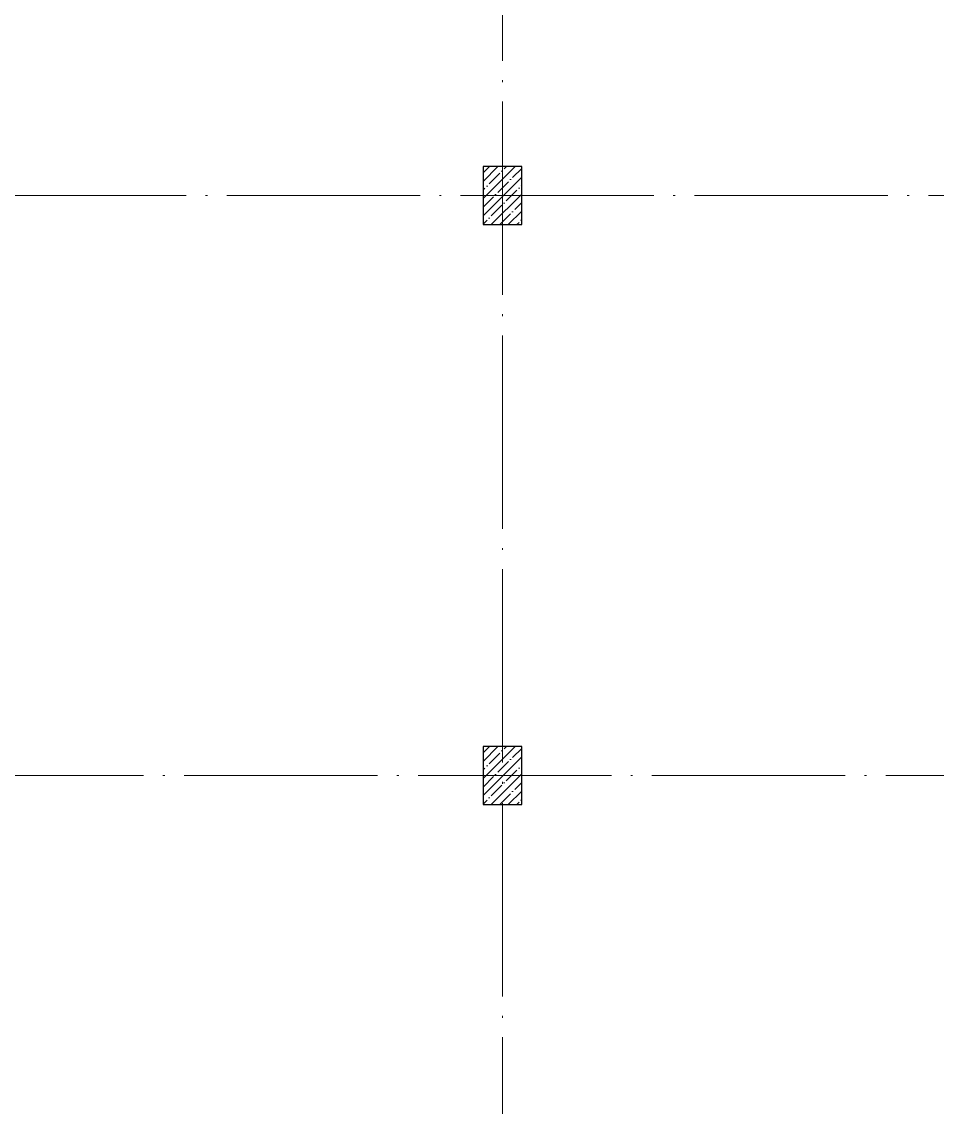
# Model space of a CAD drawing. Extents: x -965262 to 1142518, y -357520 to 71675.
# Drawn here: x 753526 to 763000, y -203295 to -192062 of the extents above; entities that cross this region are included whole.
import ezdxf

# ---------------------------------------------------------------- set-up
doc = ezdxf.new("R2010")
doc.units = 0
doc.header["$LTSCALE"] = 10
doc.linetypes.add('DOTE', pattern=[2.42, 2, -0.2, 0.02, -0.2])
doc.layers.get('0').update_dxf_attribs({"linetype": 'CONTINUOUS', "lineweight": 30})
doc.layers.add('DOTE', color=7, linetype='DOTE', lineweight=9)

msp = doc.modelspace()

# ---------------------------------------------------------------- hatches: boundary and pattern name
at = {"lineweight": 15}
h = msp.add_hatch(dxfattribs=at)
h.set_pattern_fill('ANSI35', color=256, scale=500, style=0)
h.set_pattern_definition([(45, (716599.43, -71012.94), (-88.38835, 88.38835), []), (45, (716687.82, -71012.94), (-88.38835, 88.38835), [156.25, -31.25, 0, -31.25])])
h.paths.add_polyline_path([(758699.4, -193560.7), (758299.4, -193560.7), (758299.4, -194160.7), (758699.4, -194160.7)])
h = msp.add_hatch(dxfattribs=at)
h.set_pattern_fill('ANSI35', color=256, scale=500, style=0)
h.set_pattern_definition([(45, (716599.43, -77012.94), (-88.38835, 88.38835), []), (45, (716687.82, -77012.94), (-88.38835, 88.38835), [156.25, -31.25, 0, -31.25])])
h.paths.add_polyline_path([(758699.4, -199560.7), (758299.4, -199560.7), (758299.4, -200160.7), (758699.4, -200160.7)])

# ---------------------------------------------------------------- linework, layer by layer
for p, q in [((758299.4, -193560.7, 7993.3), (758299.4, -194160.7, 7993.3)), ((758699.4, -193560.7, 7993.3), (758299.4, -193560.7, 7993.3)), ((758699.4, -194160.7, 7993.3), (758699.4, -193560.7, 7993.3)), ((758299.4, -194160.7, 7993.3), (758699.4, -194160.7, 7993.3)), ((758699.4, -199560.7, 7993.3), (758299.4, -199560.7, 7993.3)), ((758299.4, -199560.7, 7993.3), (758299.4, -200160.7, 7993.3)), ((758699.4, -200160.7, 7993.3), (758699.4, -199560.7, 7993.3)), ((758299.4, -200160.7, 7993.3), (758699.4, -200160.7, 7993.3))]:
    msp.add_line(p, q)
at = {"layer": 'DOTE', "ltscale": 100, "extrusion": (0, -1, 0)}
msp.add_line((758499.6, -185628.1, 9801.8), (758499.6, -215054.8, 9801.8), dxfattribs=at)
at = {"layer": 'DOTE', "ltscale": 100}
for p, q in [((784268, -193860.3, 9801.8), (743280.2, -193860.3, 9797.8)), ((783827.5, -199860.3, 12148.9), (743280.2, -199860.3, 9797.8))]:
    msp.add_line(p, q, dxfattribs=at)

doc.saveas('drawing.dxf')
